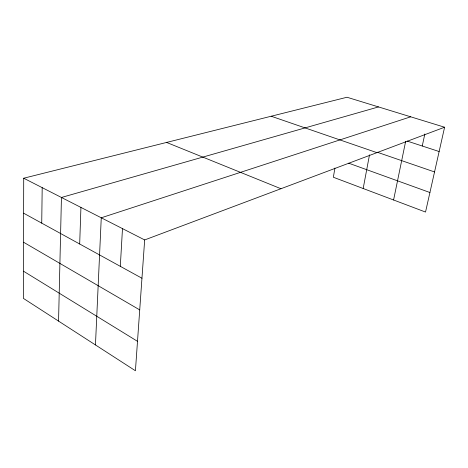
<?xml version="1.0" encoding="UTF-8"?>
<svg xmlns="http://www.w3.org/2000/svg" width="468" height="468" viewBox="0 0 468 468"><rect width="100%" height="100%" fill="white"/><g stroke="black" fill="none" stroke-linecap="round" stroke-linejoin="round"><path stroke-width="0.7" d="M444.6 127.226L347.004 97.245L23.716 178.22L23.4 298.397L135.422 370.755L144.665 239.938L444.6 127.226L425.529 212.051L333.351 177.249L334.93 168.018M41.734 223.142L42.19 187.645M58.558 321.106L61.443 197.473L378.507 106.926M79.683 244.004L80.935 207.418M95.454 344.939L101.263 217.79L410.699 116.813M120.305 266.339L122.487 228.618M363.174 188.51L369.504 154.838M393.582 199.988L405.651 141.342M422.253 146.004L424.839 133.977M407.166 141.073L439.136 151.533M377.144 152.199L434.544 171.943M271.188 116.234L376.933 152.656M348.707 163.186L429.916 192.518M166.585 142.436L280.94 188.727M23.716 178.22L144.665 239.938M23.622 213.186L141.962 278.238M23.546 242.225L139.721 309.898M23.47 271.183L137.504 341.33"/></g></svg>
